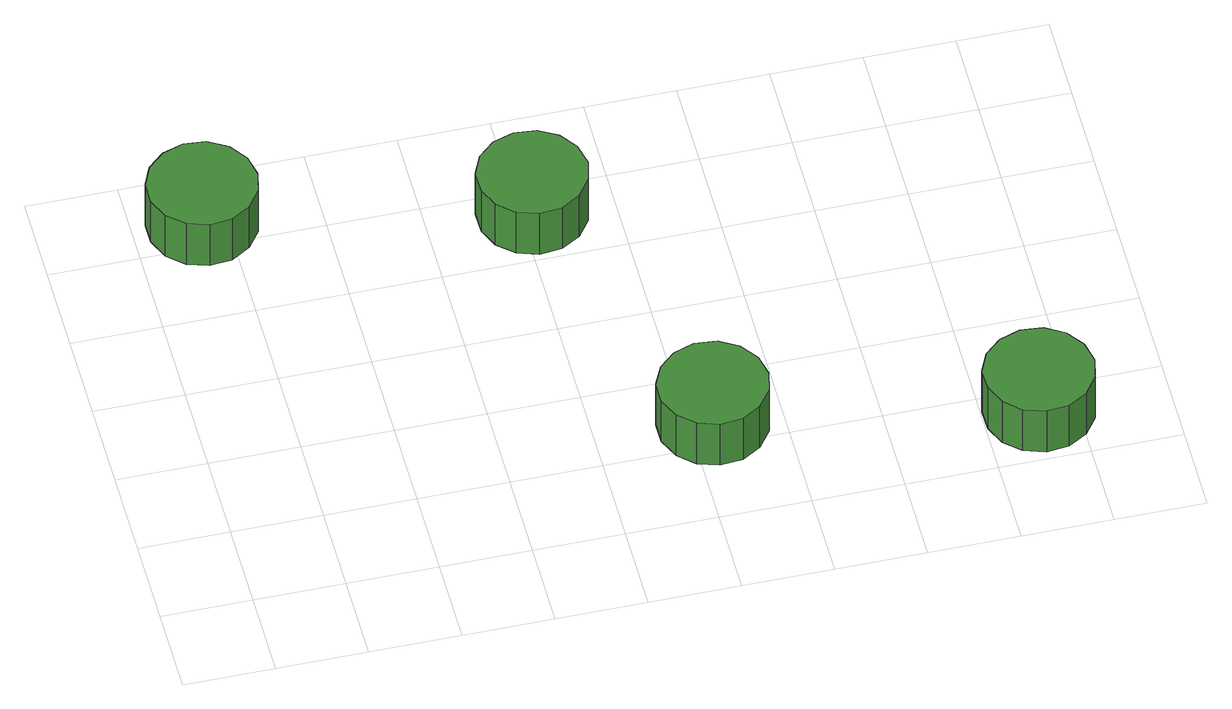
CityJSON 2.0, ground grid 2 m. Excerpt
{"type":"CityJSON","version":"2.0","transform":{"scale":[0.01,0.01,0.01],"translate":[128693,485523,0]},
"CityObjects":{
"tree1":{"type":"SolitaryVegetationObject","attributes":{"function":"something"},"geometry":[{"type":"MultiSurface","lod":"1","boundaries":[[[0,1,2,3,4,5,6,7,8,9,10,11,12,13,14]],[[15,16,17,18,19,20,21,22,23,24,25,26,27,28,29]],[[0,29,28,1]],[[1,28,27,2]],[[2,27,26,3]],[[3,26,25,4]],[[4,25,24,5]],[[5,24,23,6]],[[6,23,22,7]],[[7,22,21,8]],[[8,21,20,9]],[[9,20,19,10]],[[10,19,18,11]],[[11,18,17,12]],[[12,17,16,13]],[[13,16,15,14]],[[14,15,29,0]]]}]},
"tree2":{"type":"SolitaryVegetationObject","attributes":{"function":"something"},"geometry":[{"type":"MultiSurface","lod":"1","boundaries":[[[30,31,32,33,34,35,36,37,38,39,40,41,42,43,44]],[[45,46,47,48,49,50,51,52,53,54,55,56,57,58,59]],[[30,59,58,31]],[[31,58,57,32]],[[32,57,56,33]],[[33,56,55,34]],[[34,55,54,35]],[[35,54,53,36]],[[36,53,52,37]],[[37,52,51,38]],[[38,51,50,39]],[[39,50,49,40]],[[40,49,48,41]],[[41,48,47,42]],[[42,47,46,43]],[[43,46,45,44]],[[44,45,59,30]]]}]},
"tree3":{"type":"SolitaryVegetationObject","attributes":{"function":"something"},"geometry":[{"type":"MultiSurface","lod":"1","boundaries":[[[60,61,62,63,64,65,66,67,68,69,70,71,72,73,74]],[[75,76,77,78,79,80,81,82,83,84,85,86,87,88,89]],[[60,89,88,61]],[[61,88,87,62]],[[62,87,86,63]],[[63,86,85,64]],[[64,85,84,65]],[[65,84,83,66]],[[66,83,82,67]],[[67,82,81,68]],[[68,81,80,69]],[[69,80,79,70]],[[70,79,78,71]],[[71,78,77,72]],[[72,77,76,73]],[[73,76,75,74]],[[74,75,89,60]]]}]},
"tree4":{"type":"SolitaryVegetationObject","attributes":{"function":"something"},"geometry":[{"type":"MultiSurface","lod":"1","boundaries":[[[90,91,92,93,94,95,96,97,98,99,100,101,102,103,104]],[[105,106,107,108,109,110,111,112,113,114,115,116,117,118,119]],[[90,119,118,91]],[[91,118,117,92]],[[92,117,116,93]],[[93,116,115,94]],[[94,115,114,95]],[[95,114,113,96]],[[96,113,112,97]],[[97,112,111,98]],[[98,111,110,99]],[[99,110,109,100]],[[100,109,108,101]],[[101,108,107,102]],[[102,107,106,103]],[[103,106,105,104]],[[104,105,119,90]]]}]}
},
"vertices":[
[267,1064,188],[257,1113,188],[228,1153,188],[185,1178,188],[136,1183,188],[89,1167,188],[52,1134,188],[32,1089,188],[32,1040,188],[52,994,188],[89,961,188],[136,946,188],[185,951,188],[228,976,188],[257,1016,188],[257,1016,63],[228,976,63],[185,951,63],[136,946,63],[89,961,63],[52,994,63],[32,1040,63],[32,1089,63],[52,1134,63],[89,1167,63],[136,1183,63],[185,1178,63],[228,1153,63],[257,1113,63],[267,1064,63],
[941,916,207],[930,965,207],[901,1005,207],[858,1029,207],[809,1034,207],[762,1019,207],[725,986,207],[705,941,207],[705,891,207],[725,846,207],[762,813,207],[809,798,207],[858,803,207],[901,828,207],[930,868,207],[930,868,82],[901,828,82],[858,803,82],[809,798,82],[762,813,82],[725,846,82],[705,891,82],[705,941,82],[725,986,82],[762,1019,82],[809,1034,82],[858,1029,82],[901,1005,82],[930,965,82],[941,916,82],
[1169,258,192],[1159,307,192],[1129,347,192],[1087,372,192],[1037,377,192],[990,361,192],[954,328,192],[933,283,192],[933,234,192],[954,188,192],[990,155,192],[1037,140,192],[1087,145,192],[1129,170,192],[1159,210,192],[1159,210,67],[1129,170,67],[1087,145,67],[1037,140,67],[990,155,67],[954,188,67],[933,234,67],[933,283,67],[954,328,67],[990,361,67],[1037,377,67],[1087,372,67],[1129,347,67],[1159,307,67],[1169,258,67],
[1836,121,207],[1825,170,207],[1796,210,207],[1754,235,207],[1704,240,207],[1657,224,207],[1620,191,207],[1600,146,207],[1600,97,207],[1620,51,207],[1657,18,207],[1704,3,207],[1754,8,207],[1796,33,207],[1825,73,207],[1825,73,82],[1796,33,82],[1754,8,82],[1704,3,82],[1657,18,82],[1620,51,82],[1600,97,82],[1600,146,82],[1620,191,82],[1657,224,82],[1704,240,82],[1754,235,82],[1796,210,82],[1825,170,82],[1836,121,82]
]}
